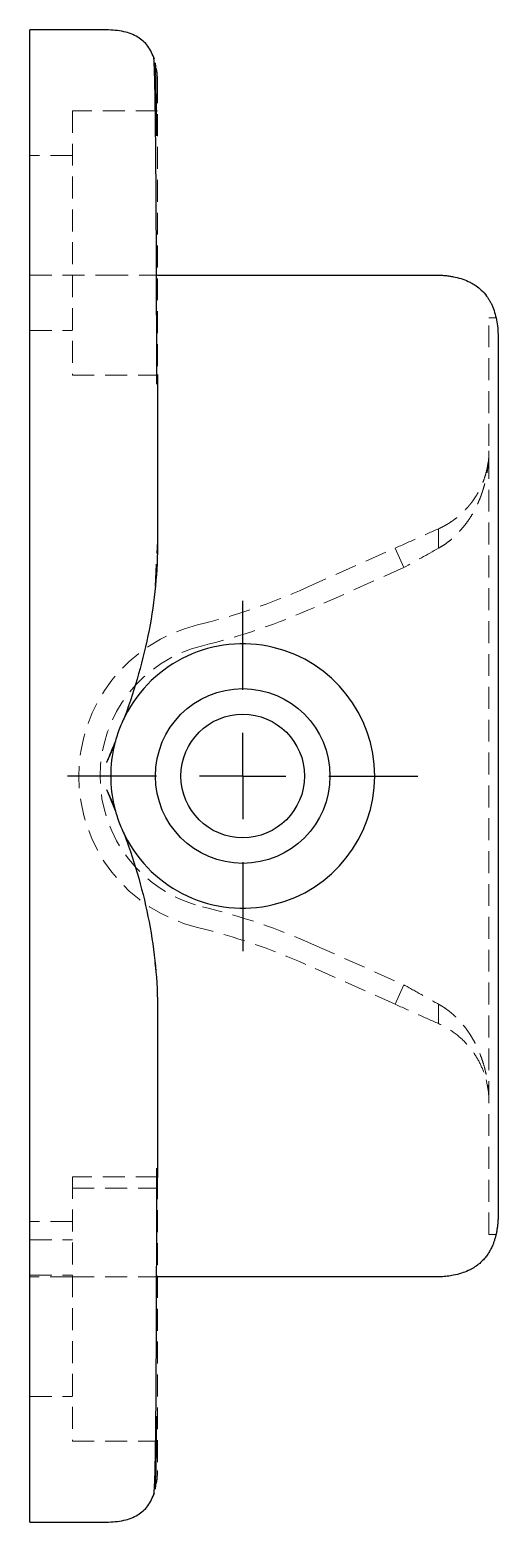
# Model space of a CAD drawing. Header units: millimetres. Extents: x 34 to 237, y 14 to 172.
# Drawn here: x 209.4 to 236.6, y 13.7 to 100.3 of the extents above; entities that cross this region are included whole.
import ezdxf

# ---------------------------------------------------------------- set-up
doc = ezdxf.new("R2010")
doc.units = ezdxf.units.MM
doc.linetypes.add('HIDDEN', pattern=[1.905, 1.27, -0.635])
doc.layers.add('10', color=7, linetype='Continuous')

# ---------------------------------------------------------------- blocks, each defined once
blk = doc.blocks.new('SW_CENTERMARKSYMBOL_3')
at = {"layer": '10', "color": 0}
for p, q in [((0, 5), (0, 10.162)), ((0, 0), (0, 2.5)), ((-5, 0), (-10.162, 0)), ((0, 0), (-2.5, 0)), ((0, 0), (0, -2.5)), ((0, 0), (2.5, 0)), ((5, 0), (10.162, 0)), ((0, -5), (0, -10.162))]:
    blk.add_line(p, q, dxfattribs=at)

msp = doc.modelspace()

# ---------------------------------------------------------------- linework, layer by layer
at = {"color": 7, "linetype": 'Continuous', "lineweight": 25}
for p, q in [((213.879, 100.256), (209.43, 100.256)), ((209.43, 77.859), (209.43, 100.256)), ((216.846, 86.043), (232.912, 86.043)), ((236.62, 82.336), (236.62, 31.664)), ((216.801, 79.725), (216.846, 80.267)), ((214.344, 58.815), (213.879, 57.782)), ((209.43, 56.218), (209.43, 57.782)), ((213.879, 56.218), (214.344, 55.185)), ((209.43, 13.744), (209.43, 36.141)), ((216.846, 33.733), (216.802, 34.271)), ((232.912, 27.957), (216.846, 27.957)), ((209.43, 13.744), (213.879, 13.744))]:
    msp.add_line(p, q, dxfattribs=at)
at = {"color": 7, "linetype": 'HIDDEN', "lineweight": 18}
for p, q in [((211.902, 95.56), (211.902, 80.235)), ((216.846, 95.56), (211.902, 95.56)), ((211.902, 92.964), (209.43, 92.964)), ((209.43, 86.043), (213.879, 86.043)), ((236.497, 83.56), (236.08, 83.56)), ((236.08, 30.417), (236.08, 83.56)), ((209.43, 82.83), (211.902, 82.83)), ((211.902, 80.235), (216.846, 80.235)), ((233.147, 70.199), (233.147, 71.328)), ((216.705, 68.003), (216.846, 70.619)), ((225.461, 67.906), (230.634, 70.209)), ((231.136, 69.08), (230.634, 70.209)), ((231.136, 69.08), (225.964, 66.777)), ((214.909, 60.369), (214.993, 60.593)), ((214.437, 54.849), (213.879, 56.218)), ((225.964, 47.201), (231.136, 44.898)), ((230.634, 43.769), (225.461, 46.072)), ((231.136, 44.898), (230.634, 43.769)), ((233.147, 43.779), (233.147, 42.65)), ((211.902, 33.765), (211.902, 18.44)), ((216.846, 33.765), (211.902, 33.765)), ((211.902, 33.115), (216.846, 33.115)), ((211.902, 31.17), (209.43, 31.17)), ((236.492, 30.417), (236.08, 30.417)), ((209.43, 30.111), (211.902, 30.111)), ((209.43, 28.054), (211.902, 28.054)), ((211.88, 27.957), (209.43, 27.957)), ((211.902, 27.957), (216.846, 27.957)), ((211.902, 27.957), (216.846, 27.957)), ((209.43, 21.036), (211.902, 21.036)), ((211.902, 18.44), (216.846, 18.44))]:
    msp.add_line(p, q, dxfattribs=at)
at = {"color": 7, "linetype": 'Continuous', "lineweight": 25}
for radius in [5.067, 3.584]:
    msp.add_circle((221.789, 57), radius, dxfattribs=at)
at = {"color": 7, "linetype": 'HIDDEN', "lineweight": 18}
for centre, radius, start, end in [((210.381, 101.777), 37.077, 283.69386, 294), ((210.381, 101.777), 38.312, 283.69386, 294), ((221.294, 56.989), 9.022, 103.69386, 256.30614), ((221.294, 56.989), 7.786, 103.69386, 256.30614), ((210.381, 12.201), 38.312, 66, 76.30614), ((210.381, 12.201), 37.077, 66, 76.30614)]:
    msp.add_arc(centre, radius, start, end, dxfattribs=at)
at = {"color": 7, "linetype": 'Continuous', "lineweight": 25}
for start, end in [(206.78334, 153.21658), (166.29721, 193.70279)]:
    msp.add_arc((221.789, 57), 7.662, start, end, dxfattribs=at)
for points, knots in [([(216.667, 98.565), (216.558, 98.824), (216.347, 99.33), (215.698, 99.889), (214.851, 100.211), (214.221, 100.241), (213.879, 100.256)], [0, 0, 0, 0, 0.2370368, 0.4632935, 0.7094634, 1, 1, 1, 1]), ([(216.802, 79.725), (216.801, 79.957), (216.801, 80.47), (216.8, 81.457), (216.797, 82.633), (216.794, 83.955), (216.789, 85.396), (216.783, 86.937), (216.776, 88.548), (216.767, 90.192), (216.756, 91.829), (216.743, 93.408), (216.728, 94.882), (216.71, 96.193), (216.689, 97.293), (216.664, 98.118), (216.637, 98.642), (216.615, 98.691), (216.605, 98.715)], [0, 0, 0, 0, 0.044238, 0.09743, 0.151967, 0.207928, 0.265325, 0.324174, 0.384563, 0.446558, 0.510167, 0.575444, 0.642429, 0.711169, 0.781747, 0.854189, 0.928553, 1, 1, 1, 1]), ([(216.8, 94.11), (216.798, 94.351), (216.794, 94.891), (216.786, 95.633), (216.778, 96.345), (216.769, 96.96), (216.759, 97.476), (216.749, 97.884), (216.738, 98.187), (216.731, 98.288), (216.727, 98.339)], [0, 0, 0, 0, 0.102447, 0.22891, 0.35587, 0.483466, 0.611724, 0.740599, 0.870032, 1, 1, 1, 1]), ([(232.912, 86.043), (232.981, 86.043), (233.121, 86.042), (233.336, 86.032), (233.558, 86.014), (233.786, 85.986), (234.093, 85.935), (234.464, 85.844), (234.82, 85.709), (235.111, 85.562), (235.371, 85.399), (235.667, 85.158), (235.891, 84.905), (236.045, 84.684), (236.139, 84.53), (236.227, 84.362), (236.339, 84.11), (236.456, 83.762), (236.552, 83.315), (236.61, 82.831), (236.616, 82.507), (236.62, 82.336)], [0, 0, 0, 0, 0.032976, 0.067404, 0.103116, 0.139953, 0.177769, 0.252993, 0.323722, 0.361096, 0.410274, 0.470954, 0.543909, 0.571487, 0.600496, 0.631165, 0.663723, 0.735433, 0.814496, 0.902348, 1, 1, 1, 1]), ([(209.43, 57.782), (209.43, 57.965), (209.43, 58.33), (209.43, 58.874), (209.43, 59.412), (209.43, 59.946), (209.43, 60.475), (209.43, 60.999), (209.43, 61.518), (209.43, 62.032), (209.43, 62.541), (209.43, 63.045), (209.43, 63.544), (209.43, 64.038), (209.43, 64.527), (209.43, 65.011), (209.43, 65.49), (209.43, 65.964), (209.43, 66.433), (209.43, 66.898), (209.43, 67.357), (209.43, 67.811), (209.43, 68.26), (209.43, 68.704), (209.43, 69.143), (209.43, 69.577), (209.43, 70.006), (209.43, 70.43), (209.43, 70.849), (209.43, 71.263), (209.43, 71.672), (209.43, 72.076), (209.43, 72.475), (209.43, 72.869), (209.43, 73.258), (209.43, 73.642), (209.43, 74.021), (209.43, 74.396), (209.43, 74.765), (209.43, 75.129), (209.43, 75.488), (209.43, 75.842), (209.43, 76.191), (209.43, 76.535), (209.43, 76.874), (209.43, 77.208), (209.43, 77.537), (209.43, 77.751), (209.43, 77.859)], [0, 0, 0, 0, 0.023339, 0.046473, 0.06941, 0.092157, 0.114722, 0.137114, 0.159341, 0.181412, 0.203335, 0.22512, 0.246774, 0.268309, 0.289732, 0.311054, 0.332285, 0.353433, 0.37451, 0.395525, 0.416488, 0.43741, 0.458301, 0.479171, 0.50003, 0.520889, 0.541759, 0.562649, 0.58357, 0.604532, 0.625546, 0.646621, 0.667768, 0.688997, 0.710316, 0.731737, 0.753269, 0.774921, 0.796702, 0.818622, 0.840689, 0.862912, 0.8853, 0.907862, 0.930605, 0.953537, 0.976666, 1, 1, 1, 1]), ([(216.846, 70.619), (216.846, 69.75), (216.805, 68.884), (216.639, 67.159), (216.514, 66.297), (216.023, 63.745), (215.54, 62.085), (214.949, 60.453)], [0, 0, 0, 0, 0.25, 0.25, 0.5, 0.5, 1, 1, 1, 1]), ([(214.949, 60.453), (214.817, 60.191), (214.701, 59.924), (214.499, 59.378), (214.414, 59.1), (214.345, 58.815)], [0, 0, 0, 0, 0.5, 0.5, 1, 1, 1, 1]), ([(214.345, 55.185), (214.414, 54.9), (214.499, 54.622), (214.701, 54.076), (214.817, 53.809), (214.949, 53.547)], [0, 0, 0, 0, 0.5, 0.5, 1, 1, 1, 1]), ([(214.949, 53.547), (215.245, 52.731), (215.514, 51.906), (215.986, 50.237), (216.189, 49.391), (216.68, 46.839), (216.846, 45.119), (216.846, 43.381)], [0, 0, 0, 0, 0.25, 0.25, 0.5, 0.5, 1, 1, 1, 1]), ([(216.846, 43.381), (216.846, 42.42), (216.846, 41.485), (216.846, 39.696), (216.846, 38.843), (216.846, 36.435), (216.846, 35.009), (216.846, 33.732)], [0, 0, 0, 0, 0.25, 0.25, 0.5, 0.5, 1, 1, 1, 1]), ([(216.603, 15.276), (216.614, 15.294), (216.637, 15.332), (216.665, 15.646), (216.689, 16.154), (216.71, 16.88), (216.728, 17.811), (216.744, 18.938), (216.756, 20.25), (216.767, 21.719), (216.776, 23.318), (216.784, 25.011), (216.789, 26.757), (216.794, 28.505), (216.798, 30.207), (216.8, 31.802), (216.801, 33.212), (216.801, 33.929), (216.802, 34.271)], [0, 0, 0, 0, 0.055711, 0.112371, 0.169947, 0.228436, 0.287849, 0.348177, 0.409457, 0.471717, 0.534961, 0.599228, 0.66451, 0.730832, 0.798297, 0.8669, 0.93665, 1, 1, 1, 1]), ([(236.62, 31.664), (236.619, 31.585), (236.618, 31.431), (236.606, 31.201), (236.586, 30.979), (236.559, 30.766), (236.524, 30.56), (236.481, 30.363), (236.431, 30.174), (236.373, 29.993), (236.299, 29.798), (236.205, 29.591), (236.084, 29.375), (235.94, 29.162), (235.763, 28.949), (235.54, 28.734), (235.322, 28.57), (235.098, 28.432), (234.841, 28.3), (234.471, 28.158), (234.062, 28.056), (233.662, 27.995), (233.293, 27.962), (233.041, 27.959), (232.912, 27.957)], [0, 0, 0, 0, 0.045449, 0.08865, 0.12968, 0.168631, 0.205608, 0.240731, 0.274139, 0.305991, 0.336471, 0.376965, 0.416757, 0.456168, 0.500722, 0.549964, 0.604615, 0.631455, 0.676369, 0.743349, 0.822283, 0.878971, 0.938133, 1, 1, 1, 1]), ([(216.727, 15.661), (216.731, 15.712), (216.738, 15.813), (216.749, 16.116), (216.759, 16.524), (216.769, 17.04), (216.778, 17.655), (216.786, 18.367), (216.794, 19.109), (216.798, 19.649), (216.8, 19.89)], [0, 0, 0, 0, 0.129968, 0.259401, 0.388276, 0.516534, 0.64413, 0.77109, 0.897553, 1, 1, 1, 1]), ([(213.879, 13.744), (214.221, 13.759), (214.851, 13.789), (215.698, 14.111), (216.347, 14.67), (216.558, 15.176), (216.667, 15.435)], [0, 0, 0, 0, 0.290537, 0.536707, 0.762963, 1, 1, 1, 1])]:
    msp.add_open_spline(points, degree=3, knots=knots, dxfattribs=at)
at = {"color": 7, "linetype": 'HIDDEN', "lineweight": 18}
for points, knots in [([(216.667, 98.183), (216.72, 98.105), (216.825, 97.951), (216.839, 97.485), (216.846, 97.255)], [0, 0, 0, 0, 0.507409, 1, 1, 1, 1]), ([(216.846, 97.275), (216.846, 97.276), (216.846, 97.28), (216.846, 97.124), (216.846, 96.765), (216.846, 96.206), (216.846, 95.694), (216.846, 95.095), (216.846, 94.412), (216.846, 93.651), (216.846, 92.542), (216.846, 91.317), (216.846, 90.029), (216.846, 88.712), (216.846, 87.368), (216.846, 86.047), (216.846, 84.755), (216.846, 83.521), (216.846, 82.394), (216.846, 81.607), (216.846, 80.884), (216.846, 80.473), (216.846, 80.268)], [0, 0, 0, 0, 0.022952, 0.06563, 0.150617, 0.193272, 0.23572, 0.278397, 0.320548, 0.362643, 0.405378, 0.490368, 0.53298, 0.575466, 0.660077, 0.702107, 0.74459, 0.829207, 0.871789, 0.914318, 0.957294, 1, 1, 1, 1]), ([(213.879, 86.043), (214.009, 86.043), (214.253, 86.043), (214.585, 86.043), (214.862, 86.043), (215.156, 86.043), (215.462, 86.043), (215.781, 86.043), (216.046, 86.043), (216.264, 86.043), (216.443, 86.043), (216.59, 86.043), (216.704, 86.043), (216.785, 86.043), (216.836, 86.043), (216.842, 86.043), (216.846, 86.043)], [0, 0, 0, 0, 0.076205, 0.143136, 0.200802, 0.249217, 0.335955, 0.419519, 0.500008, 0.572962, 0.645273, 0.717019, 0.788281, 0.859142, 0.929687, 1, 1, 1, 1]), ([(236.08, 75.844), (236.079, 75.752), (236.077, 75.572), (236.062, 75.306), (236.04, 75.05), (236.009, 74.802), (235.973, 74.565), (235.93, 74.337), (235.883, 74.119), (235.831, 73.912), (235.776, 73.714), (235.718, 73.526), (235.658, 73.348), (235.597, 73.18), (235.534, 73.022), (235.471, 72.873), (235.408, 72.733), (235.346, 72.602), (235.237, 72.386), (235.07, 72.093), (234.831, 71.732), (234.576, 71.401), (234.308, 71.1), (234.03, 70.83), (233.744, 70.59), (233.453, 70.378), (233.247, 70.258), (233.147, 70.199)], [0, 0, 0, 0, 0.043586, 0.08582, 0.126665, 0.166091, 0.204074, 0.240598, 0.27565, 0.309226, 0.341327, 0.371955, 0.40112, 0.428833, 0.45511, 0.479968, 0.503426, 0.525506, 0.546229, 0.613915, 0.678337, 0.739531, 0.797554, 0.852487, 0.904441, 0.953555, 1, 1, 1, 1]), ([(233.147, 71.328), (233.204, 71.354), (233.32, 71.407), (233.488, 71.494), (233.655, 71.589), (233.82, 71.692), (233.983, 71.802), (234.144, 71.921), (234.302, 72.047), (234.457, 72.181), (234.607, 72.324), (234.754, 72.474), (234.895, 72.632), (235.031, 72.798), (235.162, 72.971), (235.291, 73.161), (235.422, 73.376), (235.556, 73.624), (235.687, 73.906), (235.81, 74.224), (235.919, 74.579), (236.006, 74.969), (236.068, 75.395), (236.076, 75.691), (236.08, 75.844)], [0, 0, 0, 0, 0.026224, 0.053293, 0.081243, 0.110107, 0.139913, 0.170687, 0.202453, 0.235228, 0.26903, 0.303872, 0.339765, 0.376718, 0.414737, 0.453825, 0.499462, 0.55134, 0.609647, 0.674531, 0.746072, 0.824264, 0.908989, 1, 1, 1, 1]), ([(230.634, 70.209), (231.065, 70.401), (231.497, 70.593), (232.341, 70.969), (232.753, 71.152), (233.147, 71.328)], [4.29351, 4.29351, 4.29351, 4.29351, 4.5029495, 4.5029495, 4.712389, 4.712389, 4.712389, 4.712389]), ([(213.879, 57.782), (214.041, 58.172), (214.23, 58.626), (214.41, 59.083), (214.436, 59.149)], [0, 0, 0, 0, 0.857168, 1, 1, 1, 1]), ([(215.056, 53.223), (215.031, 53.299), (214.985, 53.437), (214.932, 53.572), (214.908, 53.633)], [0, 0, 0, 0, 0.549621, 1, 1, 1, 1]), ([(216.846, 43.381), (216.84, 44.198), (216.834, 45.134), (216.703, 46.058), (216.686, 46.175)], [0, 0, 0, 0, 0.873333, 1, 1, 1, 1]), ([(231.136, 44.898), (231.482, 44.706), (231.827, 44.514), (232.502, 44.138), (232.832, 43.954), (233.147, 43.779)], [1.1519173, 1.1519173, 1.1519173, 1.1519173, 1.3613568, 1.3613568, 1.5707963, 1.5707963, 1.5707963, 1.5707963]), ([(233.147, 42.65), (232.753, 42.825), (232.341, 43.009), (231.497, 43.385), (231.065, 43.577), (230.634, 43.769)], [1.1519173, 1.1519173, 1.1519173, 1.1519173, 1.3613568, 1.3613568, 1.5707963, 1.5707963, 1.5707963, 1.5707963]), ([(233.147, 43.779), (233.205, 43.746), (233.325, 43.677), (233.504, 43.562), (233.687, 43.432), (233.874, 43.285), (234.063, 43.122), (234.252, 42.942), (234.439, 42.743), (234.623, 42.526), (234.803, 42.29), (234.976, 42.036), (235.142, 41.764), (235.299, 41.473), (235.446, 41.166), (235.582, 40.843), (235.706, 40.504), (235.815, 40.148), (235.907, 39.777), (235.982, 39.389), (236.038, 38.985), (236.073, 38.565), (236.078, 38.279), (236.08, 38.134)], [0, 0, 0, 0, 0.026629, 0.055253, 0.085887, 0.118562, 0.153312, 0.190182, 0.229215, 0.270449, 0.31391, 0.359604, 0.407506, 0.457554, 0.509637, 0.563645, 0.619597, 0.677552, 0.737577, 0.799748, 0.864149, 0.930869, 1, 1, 1, 1]), ([(235.783, 39.821), (235.683, 40.097), (235.557, 40.366), (235.256, 40.883), (235.08, 41.132), (234.658, 41.618), (234.409, 41.857), (233.838, 42.289), (233.516, 42.486), (233.147, 42.65)], [0, 0, 0, 0, 0.25, 0.25, 0.5, 0.5, 0.75, 0.75, 1, 1, 1, 1]), ([(216.846, 33.732), (216.846, 33.527), (216.846, 33.116), (216.846, 32.156), (216.846, 31.059), (216.846, 29.863), (216.846, 28.923), (216.846, 27.954), (216.846, 26.965), (216.846, 25.964), (216.846, 24.629), (216.846, 23.312), (216.846, 22.07), (216.846, 21.18), (216.846, 20.349), (216.846, 19.588), (216.846, 18.905), (216.846, 18.107), (216.846, 17.481), (216.846, 17.056), (216.846, 16.771), (216.846, 16.755), (216.846, 16.745)], [0, 0, 0, 0, 0.0424509, 0.0852515, 0.1699165, 0.2122072, 0.2543749, 0.2966699, 0.3386119, 0.3805303, 0.4230464, 0.5077105, 0.5502042, 0.5924913, 0.6350068, 0.6769983, 0.7189336, 0.7615067, 0.8461745, 0.8886249, 0.9309499, 1, 1, 1, 1]), ([(216.846, 16.745), (216.839, 16.515), (216.825, 16.049), (216.72, 15.895), (216.667, 15.817)], [0, 0, 0, 0, 0.4925912, 1, 1, 1, 1])]:
    msp.add_open_spline(points, degree=3, knots=knots, dxfattribs=at)
at = {"color": 7, "linetype": 'Continuous', "lineweight": 25}
for points in [[(216.846, 80.268), (216.846, 77.56), (216.846, 74.344), (216.846, 70.619)], [(209.43, 36.141), (209.43, 41.072), (209.43, 47.764), (209.43, 56.218)]]:
    msp.add_open_spline(points, degree=3, dxfattribs=at)
at = {"color": 7, "linetype": 'HIDDEN', "lineweight": 18}
for points in [[(233.147, 70.199), (232.507, 69.843), (231.823, 69.462), (231.136, 69.08)], [(236.08, 38.134), (236.08, 38.708), (235.985, 39.274), (235.783, 39.825)]]:
    msp.add_open_spline(points, degree=3, dxfattribs=at)

# ---------------------------------------------------------------- block references
at = {"layer": '10'}
msp.add_blockref('SW_CENTERMARKSYMBOL_3', (221.789, 57), dxfattribs=at)

doc.saveas('drawing.dxf')
